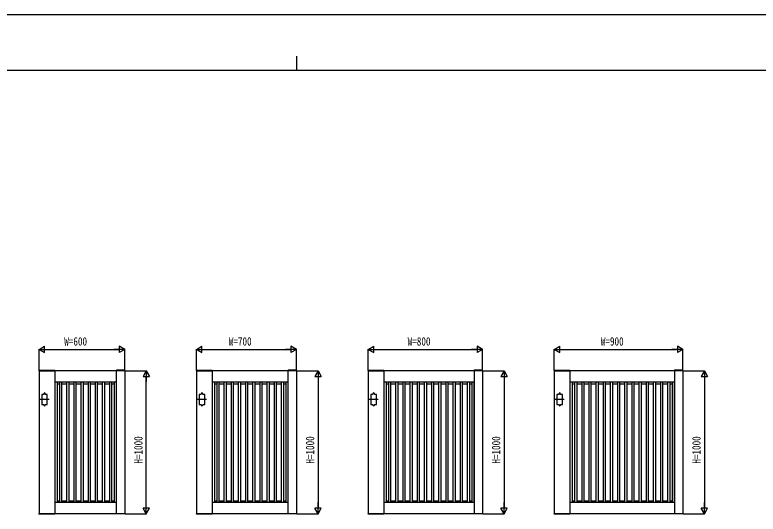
# Model space of a CAD drawing. Units: millimetres, scale not verified. Extents: x -8410 to 8410, y -5940 to 5940.
# Drawn here: x -1979 to 3216, y 2447 to 5940 of the extents above; entities that cross this region are included whole.
import ezdxf
from ezdxf.enums import TextEntityAlignment as Align

# ---------------------------------------------------------------- set-up
doc = ezdxf.new("R2010")
doc.units = ezdxf.units.MM
doc.header["$LTSCALE"] = 30
for name, color, linetype in [('0-2_YKK_A1', 4, 'Continuous'), ('0-3_YKK_D', 6, 'Continuous'), ('0-4_YKK_ZWAK', 7, 'Continuous')]:
    doc.layers.add(name, color=color, linetype=linetype)
doc.styles.add('ＭＳ ゴシック', font='')
doc.styles.get('ＭＳ ゴシック').set_extended_font_data('MS Gothic')

msp = doc.modelspace()

# ---------------------------------------------------------------- linework, layer by layer
at = {"layer": '0-2_YKK_A1'}
for p, q in [((-1810.33, 3452.55), (-1810.46, 3450)), ((-1810.46, 3450), (-1699.46, 3450)), ((-1809.96, 3450), (-1809.96, 2450)), ((-1209.96, 3450), (-1809.96, 3450)), ((-1809.33, 3453.5), (-1700.59, 3453.5)), ((-1699.96, 3450), (-1699.96, 2450)), ((-1699.59, 3452.55), (-1699.46, 3450)), ((-1270.33, 3452.55), (-1270.46, 3450)), ((-1209.46, 3450), (-1270.46, 3450)), ((-1269.96, 3450), (-1269.96, 2450)), ((-1210.59, 3453.5), (-1269.33, 3453.5)), ((-1209.96, 3450), (-1209.96, 2450)), ((-1209.59, 3452.55), (-1209.46, 3450)), ((-710.33, 3452.55), (-710.46, 3450)), ((-710.46, 3450), (-599.46, 3450)), ((-709.96, 3450), (-709.96, 2450)), ((-9.96, 3450), (-709.96, 3450)), ((-709.33, 3453.5), (-600.59, 3453.5)), ((-599.96, 3450), (-599.96, 2450)), ((-599.59, 3452.55), (-599.46, 3450)), ((-70.33, 3452.55), (-70.46, 3450)), ((-9.46, 3450), (-70.46, 3450)), ((-69.96, 3450), (-69.96, 2450)), ((-10.59, 3453.5), (-69.33, 3453.5)), ((-9.96, 3450), (-9.96, 2450)), ((-9.59, 3452.55), (-9.46, 3450)), ((489.67, 3452.55), (489.54, 3450)), ((489.54, 3450), (600.54, 3450)), ((490.04, 3450), (490.04, 2450)), ((1290.04, 3450), (490.04, 3450)), ((490.67, 3453.5), (599.41, 3453.5)), ((600.04, 3450), (600.04, 2450)), ((600.41, 3452.55), (600.54, 3450)), ((1229.67, 3452.55), (1229.54, 3450)), ((1290.54, 3450), (1229.54, 3450)), ((1230.04, 3450), (1230.04, 2450)), ((1289.41, 3453.5), (1230.67, 3453.5)), ((1290.04, 3450), (1290.04, 2450)), ((1290.41, 3452.55), (1290.54, 3450)), ((1789.67, 3452.55), (1789.54, 3450)), ((1789.54, 3450), (1900.54, 3450)), ((1790.04, 3450), (1790.04, 2450)), ((2690.04, 3450), (1790.04, 3450)), ((1790.67, 3453.5), (1899.41, 3453.5)), ((1900.04, 3450), (1900.04, 2450)), ((1900.41, 3452.55), (1900.54, 3450)), ((2629.67, 3452.55), (2629.54, 3450)), ((2690.54, 3450), (2629.54, 3450)), ((2630.04, 3450), (2630.04, 2450)), ((2689.41, 3453.5), (2630.67, 3453.5)), ((2690.04, 3450), (2690.04, 2450)), ((2690.41, 3452.55), (2690.54, 3450)), ((-1269.96, 3370), (-1699.96, 3370)), ((-1699.96, 3360), (-1699.16, 3360)), ((-1699.16, 3370), (-1699.16, 2530)), ((-1684.16, 3370), (-1684.16, 2530)), ((-1684.16, 3360), (-1667.46, 3360)), ((-1667.46, 3370), (-1667.46, 2530)), ((-1652.46, 3370), (-1652.46, 2530)), ((-1652.46, 3360), (-1617.46, 3360)), ((-1617.46, 3370), (-1617.46, 2530)), ((-1602.46, 3370), (-1602.46, 2530)), ((-1602.46, 3360), (-1567.46, 3360)), ((-1567.46, 3370), (-1567.46, 2530)), ((-1552.46, 3370), (-1552.46, 2530)), ((-1552.46, 3360), (-1517.46, 3360)), ((-1517.46, 3370), (-1517.46, 2530)), ((-1502.46, 3370), (-1502.46, 2530)), ((-1502.46, 3360), (-1467.46, 3360)), ((-1467.46, 3370), (-1467.46, 2530)), ((-1452.46, 3370), (-1452.46, 2530)), ((-1452.46, 3360), (-1417.46, 3360)), ((-1417.46, 3370), (-1417.46, 2530)), ((-1402.46, 3370), (-1402.46, 2530)), ((-1402.46, 3360), (-1367.46, 3360)), ((-1367.46, 3370), (-1367.46, 2530)), ((-1352.46, 3370), (-1352.46, 2530)), ((-1352.46, 3360), (-1317.46, 3360)), ((-1317.46, 3370), (-1317.46, 2530)), ((-1302.46, 3370), (-1302.46, 2530)), ((-1302.46, 3360), (-1285.76, 3360)), ((-1285.76, 3370), (-1285.76, 2530)), ((-1270.76, 3370), (-1270.76, 2530)), ((-1270.76, 3360), (-1269.96, 3360)), ((-69.96, 3370), (-599.96, 3370)), ((-599.96, 3360), (-599.16, 3360)), ((-599.16, 3370), (-599.16, 2530)), ((-584.16, 3370), (-584.16, 2530)), ((-584.16, 3360), (-567.46, 3360)), ((-567.46, 3370), (-567.46, 2530)), ((-552.46, 3370), (-552.46, 2530)), ((-552.46, 3360), (-517.46, 3360)), ((-517.46, 3370), (-517.46, 2530)), ((-502.46, 3370), (-502.46, 2530)), ((-502.46, 3360), (-467.46, 3360)), ((-467.46, 3370), (-467.46, 2530)), ((-452.46, 3370), (-452.46, 2530)), ((-452.46, 3360), (-417.46, 3360)), ((-417.46, 3370), (-417.46, 2530)), ((-402.46, 3370), (-402.46, 2530)), ((-402.46, 3360), (-367.46, 3360)), ((-367.46, 3370), (-367.46, 2530)), ((-352.46, 3370), (-352.46, 2530)), ((-352.46, 3360), (-317.46, 3360)), ((-317.46, 3370), (-317.46, 2530)), ((-302.46, 3370), (-302.46, 2530)), ((-302.46, 3360), (-267.46, 3360)), ((-267.46, 3370), (-267.46, 2530)), ((-252.46, 3370), (-252.46, 2530)), ((-252.46, 3360), (-217.46, 3360)), ((-217.46, 3370), (-217.46, 2530)), ((-202.46, 3370), (-202.46, 2530)), ((-202.46, 3360), (-167.46, 3360)), ((-167.46, 3370), (-167.46, 2530)), ((-152.46, 3370), (-152.46, 2530)), ((-152.46, 3360), (-117.46, 3360)), ((-117.46, 3370), (-117.46, 2530)), ((-102.46, 3370), (-102.46, 2530)), ((-102.46, 3360), (-85.76, 3360)), ((-85.76, 3370), (-85.76, 2530)), ((-70.76, 3370), (-70.76, 2530)), ((-70.76, 3360), (-69.96, 3360)), ((1230.04, 3370), (600.04, 3370)), ((600.04, 3360), (600.84, 3360)), ((600.84, 3370), (600.84, 2530)), ((615.84, 3370), (615.84, 2530)), ((615.84, 3360), (632.54, 3360)), ((632.54, 3370), (632.54, 2530)), ((647.54, 3370), (647.54, 2530)), ((647.54, 3360), (682.54, 3360)), ((682.54, 3370), (682.54, 2530)), ((697.54, 3370), (697.54, 2530)), ((697.54, 3360), (732.54, 3360)), ((732.54, 3370), (732.54, 2530)), ((747.54, 3370), (747.54, 2530)), ((747.54, 3360), (782.54, 3360)), ((782.54, 3370), (782.54, 2530)), ((797.54, 3370), (797.54, 2530)), ((797.54, 3360), (832.54, 3360)), ((832.54, 3370), (832.54, 2530)), ((847.54, 3370), (847.54, 2530)), ((847.54, 3360), (882.54, 3360)), ((882.54, 3370), (882.54, 2530)), ((897.54, 3370), (897.54, 2530)), ((897.54, 3360), (932.54, 3360)), ((932.54, 3370), (932.54, 2530)), ((947.54, 3370), (947.54, 2530)), ((947.54, 3360), (982.54, 3360)), ((982.54, 3370), (982.54, 2530)), ((997.54, 3370), (997.54, 2530)), ((997.54, 3360), (1032.54, 3360)), ((1032.54, 3370), (1032.54, 2530)), ((1047.54, 3370), (1047.54, 2530)), ((1047.54, 3360), (1082.54, 3360)), ((1082.54, 3370), (1082.54, 2530)), ((1097.54, 3370), (1097.54, 2530)), ((1097.54, 3360), (1132.54, 3360)), ((1132.54, 3370), (1132.54, 2530)), ((1147.54, 3370), (1147.54, 2530)), ((1147.54, 3360), (1182.54, 3360)), ((1182.54, 3370), (1182.54, 2530)), ((1197.54, 3370), (1197.54, 2530)), ((1197.54, 3360), (1214.24, 3360)), ((1214.24, 3370), (1214.24, 2530)), ((1229.24, 3370), (1229.24, 2530)), ((1229.24, 3360), (1230.04, 3360)), ((2630.04, 3370), (1900.04, 3370)), ((1900.04, 3360), (1900.84, 3360)), ((1900.84, 3370), (1900.84, 2530)), ((1915.84, 3370), (1915.84, 2530)), ((1915.84, 3360), (1932.54, 3360)), ((1932.54, 3370), (1932.54, 2530)), ((1947.54, 3370), (1947.54, 2530)), ((1947.54, 3360), (1982.54, 3360)), ((1982.54, 3370), (1982.54, 2530)), ((1997.54, 3370), (1997.54, 2530)), ((1997.54, 3360), (2032.54, 3360)), ((2032.54, 3370), (2032.54, 2530)), ((2047.54, 3370), (2047.54, 2530)), ((2047.54, 3360), (2082.54, 3360)), ((2082.54, 3370), (2082.54, 2530)), ((2097.54, 3370), (2097.54, 2530)), ((2097.54, 3360), (2132.54, 3360)), ((2132.54, 3370), (2132.54, 2530)), ((2147.54, 3370), (2147.54, 2530)), ((2147.54, 3360), (2182.54, 3360)), ((2182.54, 3370), (2182.54, 2530)), ((2197.54, 3370), (2197.54, 2530)), ((2197.54, 3360), (2232.54, 3360)), ((2232.54, 3370), (2232.54, 2530)), ((2247.54, 3370), (2247.54, 2530)), ((2247.54, 3360), (2282.54, 3360)), ((2282.54, 3370), (2282.54, 2530)), ((2297.54, 3370), (2297.54, 2530)), ((2297.54, 3360), (2332.54, 3360)), ((2332.54, 3370), (2332.54, 2530)), ((2347.54, 3370), (2347.54, 2530)), ((2347.54, 3360), (2382.54, 3360)), ((2382.54, 3370), (2382.54, 2530)), ((2397.54, 3370), (2397.54, 2530)), ((2397.54, 3360), (2432.54, 3360)), ((2432.54, 3370), (2432.54, 2530)), ((2447.54, 3370), (2447.54, 2530)), ((2447.54, 3360), (2482.54, 3360)), ((2482.54, 3370), (2482.54, 2530)), ((2497.54, 3370), (2497.54, 2530)), ((2497.54, 3360), (2532.54, 3360)), ((2532.54, 3370), (2532.54, 2530)), ((2547.54, 3370), (2547.54, 2530)), ((2547.54, 3360), (2582.54, 3360)), ((2547.54, 3360), (2582.54, 3360)), ((2582.54, 3370), (2582.54, 2530)), ((2597.54, 3370), (2597.54, 2530)), ((2597.54, 3360), (2614.24, 3360)), ((2614.24, 3370), (2614.24, 2530)), ((2629.24, 3370), (2629.24, 2530)), ((2629.24, 3360), (2630.04, 3360)), ((-1775.96, 3285), (-1775.96, 3290)), ((-1765.96, 3285), (-1765.96, 3290)), ((-675.96, 3285), (-675.96, 3290)), ((-665.96, 3285), (-665.96, 3290)), ((524.04, 3285), (524.04, 3290)), ((534.04, 3285), (534.04, 3290)), ((1824.04, 3285), (1824.04, 3290)), ((1834.04, 3285), (1834.04, 3290)), ((-1739.46, 3250), (-1802.46, 3250)), ((-639.46, 3250), (-702.46, 3250)), ((560.54, 3250), (497.54, 3250)), ((1860.54, 3250), (1797.54, 3250)), ((-1775.96, 3215), (-1775.96, 3210)), ((-1765.96, 3215), (-1765.96, 3210)), ((-675.96, 3215), (-675.96, 3210)), ((-665.96, 3215), (-665.96, 3210)), ((524.04, 3215), (524.04, 3210)), ((534.04, 3215), (534.04, 3210)), ((1824.04, 3215), (1824.04, 3210)), ((1834.04, 3215), (1834.04, 3210)), ((-1699.96, 2540), (-1699.16, 2540)), ((-1269.96, 2530), (-1699.96, 2530)), ((-1684.16, 2540), (-1667.46, 2540)), ((-1652.46, 2540), (-1617.46, 2540)), ((-1602.46, 2540), (-1567.46, 2540)), ((-1552.46, 2540), (-1517.46, 2540)), ((-1502.46, 2540), (-1467.46, 2540)), ((-1452.46, 2540), (-1417.46, 2540)), ((-1402.46, 2540), (-1367.46, 2540)), ((-1352.46, 2540), (-1317.46, 2540)), ((-1302.46, 2540), (-1285.76, 2540)), ((-1270.76, 2540), (-1269.96, 2540)), ((-599.96, 2540), (-599.16, 2540)), ((-69.96, 2530), (-599.96, 2530)), ((-584.16, 2540), (-567.46, 2540)), ((-552.46, 2540), (-517.46, 2540)), ((-502.46, 2540), (-467.46, 2540)), ((-452.46, 2540), (-417.46, 2540)), ((-402.46, 2540), (-367.46, 2540)), ((-352.46, 2540), (-317.46, 2540)), ((-302.46, 2540), (-267.46, 2540)), ((-252.46, 2540), (-217.46, 2540)), ((-202.46, 2540), (-167.46, 2540)), ((-152.46, 2540), (-117.46, 2540)), ((-102.46, 2540), (-85.76, 2540)), ((-70.76, 2540), (-69.96, 2540)), ((600.04, 2540), (600.84, 2540)), ((1230.04, 2530), (600.04, 2530)), ((615.84, 2540), (632.54, 2540)), ((647.54, 2540), (682.54, 2540)), ((697.54, 2540), (732.54, 2540)), ((747.54, 2540), (782.54, 2540)), ((797.54, 2540), (832.54, 2540)), ((847.54, 2540), (882.54, 2540)), ((897.54, 2540), (932.54, 2540)), ((947.54, 2540), (982.54, 2540)), ((997.54, 2540), (1032.54, 2540)), ((1047.54, 2540), (1082.54, 2540)), ((1097.54, 2540), (1132.54, 2540)), ((1147.54, 2540), (1182.54, 2540)), ((1197.54, 2540), (1214.24, 2540)), ((1229.24, 2540), (1230.04, 2540)), ((1900.04, 2540), (1900.84, 2540)), ((2630.04, 2530), (1900.04, 2530)), ((1915.84, 2540), (1932.54, 2540)), ((1947.54, 2540), (1982.54, 2540)), ((1997.54, 2540), (2032.54, 2540)), ((2047.54, 2540), (2082.54, 2540)), ((2097.54, 2540), (2132.54, 2540)), ((2147.54, 2540), (2182.54, 2540)), ((2197.54, 2540), (2232.54, 2540)), ((2247.54, 2540), (2282.54, 2540)), ((2297.54, 2540), (2332.54, 2540)), ((2347.54, 2540), (2382.54, 2540)), ((2397.54, 2540), (2432.54, 2540)), ((2447.54, 2540), (2482.54, 2540)), ((2497.54, 2540), (2532.54, 2540)), ((2547.54, 2540), (2582.54, 2540)), ((2547.54, 2540), (2582.54, 2540)), ((2597.54, 2540), (2614.24, 2540)), ((2629.24, 2540), (2630.04, 2540)), ((-1810.46, 2450), (-1699.46, 2450)), ((-1810.33, 2447.45), (-1810.46, 2450)), ((-1209.96, 2450), (-1809.96, 2450)), ((-1699.59, 2447.45), (-1699.46, 2450)), ((-1209.46, 2450), (-1270.46, 2450)), ((-1270.33, 2447.45), (-1270.46, 2450)), ((-1209.59, 2447.45), (-1209.46, 2450)), ((-710.46, 2450), (-599.46, 2450)), ((-710.33, 2447.45), (-710.46, 2450)), ((-9.96, 2450), (-709.96, 2450)), ((-599.59, 2447.45), (-599.46, 2450)), ((-9.46, 2450), (-70.46, 2450)), ((-70.33, 2447.45), (-70.46, 2450)), ((-9.59, 2447.45), (-9.46, 2450)), ((489.54, 2450), (600.54, 2450)), ((489.67, 2447.45), (489.54, 2450)), ((1290.04, 2450), (490.04, 2450)), ((600.41, 2447.45), (600.54, 2450)), ((1290.54, 2450), (1229.54, 2450)), ((1229.67, 2447.45), (1229.54, 2450)), ((1290.41, 2447.45), (1290.54, 2450)), ((1789.54, 2450), (1900.54, 2450)), ((1789.67, 2447.45), (1789.54, 2450)), ((2690.04, 2450), (1790.04, 2450)), ((1900.41, 2447.45), (1900.54, 2450)), ((2690.54, 2450), (2629.54, 2450)), ((2629.67, 2447.45), (2629.54, 2450)), ((2690.41, 2447.45), (2690.54, 2450))]:
    msp.add_line(p, q, dxfattribs=at)
for points in [[(-1775.96, 3285), (-1789.96, 3285), (-1789.96, 3215), (-1775.96, 3215)], [(-1765.96, 3215), (-1751.96, 3215), (-1751.96, 3285), (-1765.96, 3285)], [(-675.96, 3285), (-689.96, 3285), (-689.96, 3215), (-675.96, 3215)], [(-665.96, 3215), (-651.96, 3215), (-651.96, 3285), (-665.96, 3285)], [(524.04, 3285), (510.04, 3285), (510.04, 3215), (524.04, 3215)], [(534.04, 3215), (548.04, 3215), (548.04, 3285), (534.04, 3285)], [(1824.04, 3285), (1810.04, 3285), (1810.04, 3215), (1824.04, 3215)], [(1834.04, 3215), (1848.04, 3215), (1848.04, 3285), (1834.04, 3285)]]:
    msp.add_lwpolyline(points, dxfattribs=at)
for centre, radius, start, end in [((-1809.33, 3452.5), 1, 90, 177), ((-1700.59, 3452.5), 1, 3, 90), ((-1269.33, 3452.5), 1, 90, 177), ((-1210.59, 3452.5), 1, 3, 90), ((-709.33, 3452.5), 1, 90, 177), ((-600.59, 3452.5), 1, 3, 90), ((-69.33, 3452.5), 1, 90, 177), ((-10.59, 3452.5), 1, 3, 90), ((490.67, 3452.5), 1, 90, 177), ((599.41, 3452.5), 1, 3, 90), ((1230.67, 3452.5), 1, 90, 177), ((1289.41, 3452.5), 1, 3, 90), ((1790.67, 3452.5), 1, 90, 177), ((1899.41, 3452.5), 1, 3, 90), ((2630.67, 3452.5), 1, 90, 177), ((2689.41, 3452.5), 1, 3, 90), ((-1770.96, 3290), 5, 0, 180), ((-670.96, 3290), 5, 0, 180), ((529.04, 3290), 5, 0, 180), ((1829.04, 3290), 5, 0, 180), ((-1770.96, 3210), 5, 180, 0), ((-670.96, 3210), 5, 180, 0), ((529.04, 3210), 5, 180, 0), ((1829.04, 3210), 5, 180, 0)]:
    msp.add_arc(centre, radius, start, end, dxfattribs=at)
at = {"layer": '0-3_YKK_D'}
for p, q in [((-1809.96, 3600), (-1770.99, 3622.5)), ((-1809.96, 3452), (-1809.96, 3601)), ((-1809.96, 3600), (-1770.99, 3577.5)), ((-1809.96, 3600), (-1732.02, 3600)), ((-1770.99, 3577.5), (-1770.99, 3622.5)), ((-1764.96, 3600), (-1254.96, 3600)), ((-1209.96, 3600), (-1287.9, 3600)), ((-1209.96, 3600), (-1248.93, 3622.5)), ((-1248.93, 3622.5), (-1248.93, 3577.5)), ((-1209.96, 3600), (-1248.93, 3577.5)), ((-1209.96, 3452), (-1209.96, 3601)), ((-709.96, 3600), (-670.99, 3622.5)), ((-709.96, 3452), (-709.96, 3601)), ((-709.96, 3600), (-670.99, 3577.5)), ((-709.96, 3600), (-632.02, 3600)), ((-670.99, 3577.5), (-670.99, 3622.5)), ((-664.96, 3600), (-54.96, 3600)), ((-9.96, 3600), (-87.9, 3600)), ((-9.96, 3600), (-48.93, 3622.5)), ((-48.93, 3622.5), (-48.93, 3577.5)), ((-9.96, 3600), (-48.93, 3577.5)), ((-9.96, 3452), (-9.96, 3601)), ((490.04, 3600), (529.01, 3622.5)), ((490.04, 3452), (490.04, 3601)), ((490.04, 3600), (529.01, 3577.5)), ((490.04, 3600), (567.98, 3600)), ((529.01, 3577.5), (529.01, 3622.5)), ((535.04, 3600), (1245.04, 3600)), ((1290.04, 3600), (1212.1, 3600)), ((1290.04, 3600), (1251.07, 3622.5)), ((1251.07, 3622.5), (1251.07, 3577.5)), ((1290.04, 3600), (1251.07, 3577.5)), ((1290.04, 3452), (1290.04, 3601)), ((1790.04, 3600), (1829.01, 3622.5)), ((1790.04, 3452), (1790.04, 3601)), ((1790.04, 3600), (1829.01, 3577.5)), ((1790.04, 3600), (1867.98, 3600)), ((1829.01, 3577.5), (1829.01, 3622.5)), ((1835.04, 3600), (2645.04, 3600)), ((2690.04, 3600), (2612.1, 3600)), ((2690.04, 3600), (2651.07, 3622.5)), ((2651.07, 3622.5), (2651.07, 3577.5)), ((2690.04, 3600), (2651.07, 3577.5)), ((2690.04, 3452), (2690.04, 3601)), ((-1207.96, 3450), (-1058.96, 3450)), ((-1059.96, 3450), (-1082.46, 3411.03)), ((-1059.96, 3450), (-1037.46, 3411.03)), ((-1059.96, 3450), (-1059.96, 3372.06)), ((-7.96, 3450), (141.04, 3450)), ((140.04, 3450), (117.54, 3411.03)), ((140.04, 3450), (162.54, 3411.03)), ((140.04, 3450), (140.04, 3372.06)), ((1292.04, 3450), (1441.04, 3450)), ((1440.04, 3450), (1417.54, 3411.03)), ((1440.04, 3450), (1462.54, 3411.03)), ((1440.04, 3450), (1440.04, 3372.06)), ((2692.04, 3450), (2841.04, 3450)), ((2840.04, 3450), (2817.54, 3411.03)), ((2840.04, 3450), (2862.54, 3411.03)), ((2840.04, 3450), (2840.04, 3372.06)), ((-1082.46, 3411.03), (-1037.46, 3411.03)), ((-1059.96, 2495), (-1059.96, 3405)), ((117.54, 3411.03), (162.54, 3411.03)), ((140.04, 3405), (140.04, 2495)), ((1417.54, 3411.03), (1462.54, 3411.03)), ((1440.04, 3405), (1440.04, 2495)), ((2817.54, 3411.03), (2862.54, 3411.03)), ((2840.04, 3405), (2840.04, 2495)), ((-1059.96, 2450), (-1059.96, 2527.94)), ((140.04, 2450), (140.04, 2527.94)), ((1440.04, 2450), (1440.04, 2527.94)), ((2840.04, 2450), (2840.04, 2527.94)), ((-1207.96, 2450), (-1058.96, 2450)), ((-1059.96, 2450), (-1082.46, 2488.97)), ((-1037.46, 2488.97), (-1082.46, 2488.97)), ((-1059.96, 2450), (-1037.46, 2488.97)), ((-7.96, 2450), (141.04, 2450)), ((140.04, 2450), (117.54, 2488.97)), ((162.54, 2488.97), (117.54, 2488.97)), ((140.04, 2450), (162.54, 2488.97)), ((1292.04, 2450), (1441.04, 2450)), ((1440.04, 2450), (1417.54, 2488.97)), ((1462.54, 2488.97), (1417.54, 2488.97)), ((1440.04, 2450), (1462.54, 2488.97)), ((2692.04, 2450), (2841.04, 2450)), ((2840.04, 2450), (2817.54, 2488.97)), ((2862.54, 2488.97), (2817.54, 2488.97)), ((2840.04, 2450), (2862.54, 2488.97))]:
    msp.add_line(p, q, dxfattribs=at)
at = {"layer": '0-4_YKK_ZWAK'}
for p, q in [((-9.96, 5650), (-9.96, 5550)), ((7790.04, 5550), (-7809.96, 5550))]:
    msp.add_line(p, q, dxfattribs=at)
msp.add_lwpolyline([(-8410, -5940), (8410, -5940), (8410, 5940), (-8410, 5940)], close=True, dxfattribs=at)

# ---------------------------------------------------------------- texts
at = {"layer": '0-3_YKK_D', "style": 'ＭＳ ゴシック', "width": 0.8}
for s, p in [('W=600', (-1633.69, 3609)), ('W=700', (-483.69, 3609)), ('W=800', (766.31, 3609)), ('W=900', (2116.31, 3609))]:
    msp.add_text(s, height=58.65, dxfattribs=at).set_placement(p, align=Align.BOTTOM_LEFT)
for p in [(-1068.96, 2800.67), (131.04, 2800.67), (1431.04, 2800.67), (2831.04, 2800.67)]:
    msp.add_text('H=1000', height=58.65, rotation=90, dxfattribs=at).set_placement(p, align=Align.BOTTOM_LEFT)

doc.saveas('drawing.dxf')
